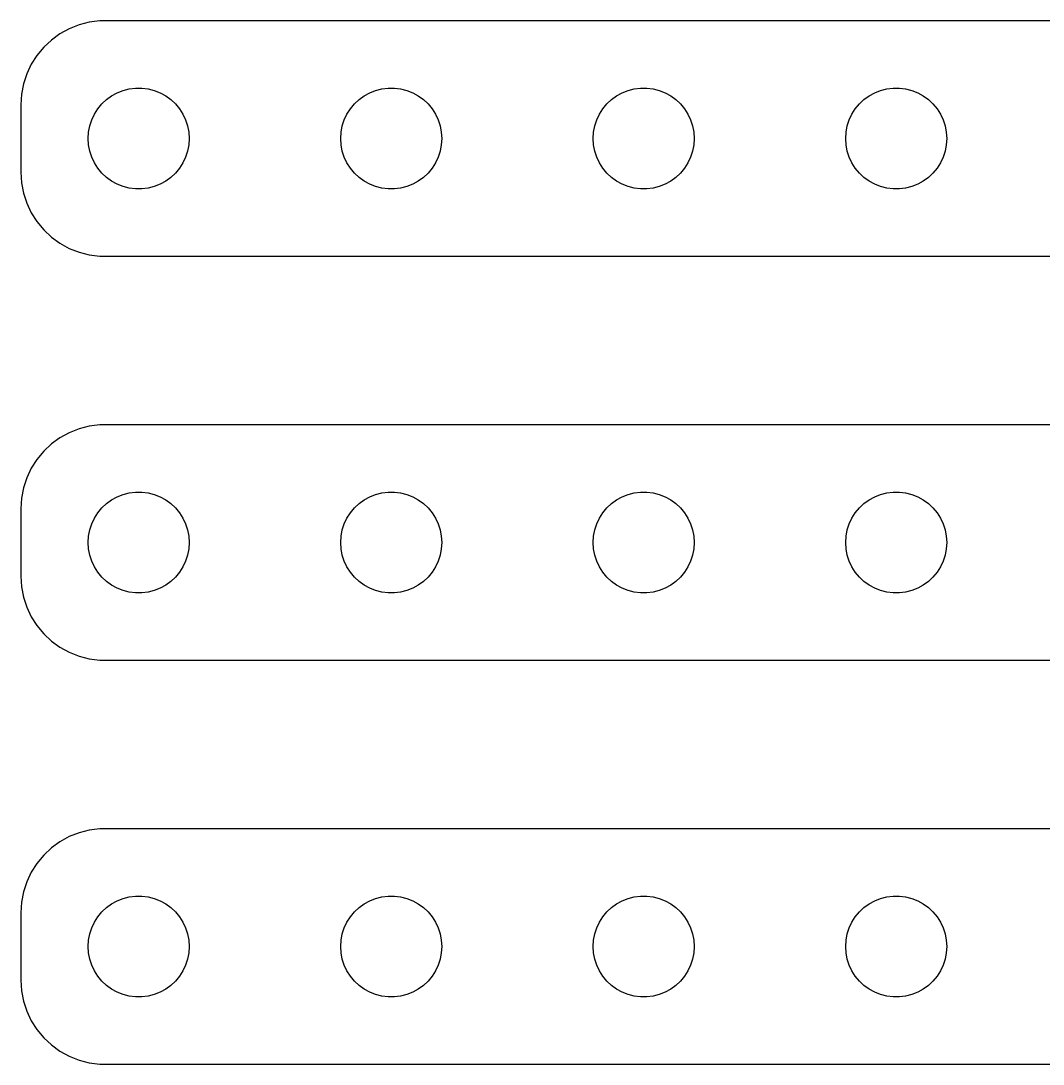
# Model space of a CAD drawing. Header units: metres. Extents: x -127 to 127, y 41 to 103.
# Drawn here: x -127 to -66.3, y 41 to 103 of the extents above; entities that cross this region are included whole.
import ezdxf

# ---------------------------------------------------------------- set-up
doc = ezdxf.new("R2010")
doc.units = ezdxf.units.M

msp = doc.modelspace()

# ---------------------------------------------------------------- linework, layer by layer
for p, q in [((-122.937, 102.911), (-123.545, 102.755)), ((-122.314, 102.99), (-122.937, 102.911)), ((122.314, 102.99), (-122.314, 102.99)), ((-124.129, 102.524), (-124.679, 102.222)), ((-123.545, 102.755), (-124.129, 102.524)), ((-125.187, 101.853), (-125.645, 101.423)), ((-124.679, 102.222), (-125.187, 101.853)), ((-125.645, 101.423), (-126.045, 100.939)), ((-126.382, 100.409), (-126.649, 99.8406)), ((-126.045, 100.939), (-126.382, 100.409)), ((-126.649, 99.8406), (-126.843, 99.2434)), ((-126.843, 99.2434), (-126.961, 98.6267)), ((-126.961, 98.6267), (-127, 98)), ((-121.607, 98.533), (-121.277, 98.7145)), ((-121.277, 98.7145), (-120.927, 98.8532)), ((-120.927, 98.8532), (-120.562, 98.9469)), ((-120.562, 98.9469), (-120.188, 98.9941)), ((-120.188, 98.9941), (-119.812, 98.9941)), ((-119.812, 98.9941), (-119.438, 98.9469)), ((-119.438, 98.9469), (-119.073, 98.8532)), ((-119.073, 98.8532), (-118.723, 98.7145)), ((-118.723, 98.7145), (-118.393, 98.533)), ((-106.607, 98.533), (-106.277, 98.7145)), ((-106.277, 98.7145), (-105.927, 98.8532)), ((-105.927, 98.8532), (-105.562, 98.9469)), ((-105.562, 98.9469), (-105.188, 98.9941)), ((-105.188, 98.9941), (-104.812, 98.9941)), ((-104.812, 98.9941), (-104.438, 98.9469)), ((-104.438, 98.9469), (-104.073, 98.8532)), ((-104.073, 98.8532), (-103.723, 98.7145)), ((-103.723, 98.7145), (-103.393, 98.533)), ((-91.6075, 98.533), (-91.2773, 98.7145)), ((-91.2773, 98.7145), (-90.927, 98.8532)), ((-90.927, 98.8532), (-90.5621, 98.9469)), ((-90.5621, 98.9469), (-90.1884, 98.9941)), ((-90.1884, 98.9941), (-89.8116, 98.9941)), ((-89.8116, 98.9941), (-89.4379, 98.9469)), ((-89.4379, 98.9469), (-89.073, 98.8532)), ((-89.073, 98.8532), (-88.7227, 98.7145)), ((-88.7227, 98.7145), (-88.3925, 98.533)), ((-76.6075, 98.533), (-76.2773, 98.7145)), ((-76.2773, 98.7145), (-75.927, 98.8532)), ((-75.927, 98.8532), (-75.5621, 98.9469)), ((-75.5621, 98.9469), (-75.1884, 98.9941)), ((-75.1884, 98.9941), (-74.8116, 98.9941)), ((-74.8116, 98.9941), (-74.4379, 98.9469)), ((-74.4379, 98.9469), (-74.073, 98.8532)), ((-74.073, 98.8532), (-73.7227, 98.7145)), ((-73.7227, 98.7145), (-73.3925, 98.533)), ((-127, 98), (-127, 94)), ((-122.427, 97.7634), (-122.187, 98.0536)), ((-122.187, 98.0536), (-121.912, 98.3115)), ((-121.912, 98.3115), (-121.607, 98.533)), ((-118.393, 98.533), (-118.088, 98.3115)), ((-118.088, 98.3115), (-117.813, 98.0536)), ((-117.813, 98.0536), (-117.573, 97.7634)), ((-107.427, 97.7634), (-107.187, 98.0536)), ((-107.187, 98.0536), (-106.912, 98.3115)), ((-106.912, 98.3115), (-106.607, 98.533)), ((-103.393, 98.533), (-103.088, 98.3115)), ((-103.088, 98.3115), (-102.813, 98.0536)), ((-102.813, 98.0536), (-102.573, 97.7634)), ((-92.427, 97.7634), (-92.1869, 98.0536)), ((-92.1869, 98.0536), (-91.9123, 98.3115)), ((-91.9123, 98.3115), (-91.6075, 98.533)), ((-88.3925, 98.533), (-88.0877, 98.3115)), ((-88.0877, 98.3115), (-87.8131, 98.0536)), ((-87.8131, 98.0536), (-87.573, 97.7634)), ((-77.427, 97.7634), (-77.1869, 98.0536)), ((-77.1869, 98.0536), (-76.9123, 98.3115)), ((-76.9123, 98.3115), (-76.6075, 98.533)), ((-73.3925, 98.533), (-73.0877, 98.3115)), ((-73.0877, 98.3115), (-72.8131, 98.0536)), ((-72.8131, 98.0536), (-72.573, 97.7634)), ((-122.789, 97.1044), (-122.629, 97.4453)), ((-122.629, 97.4453), (-122.427, 97.7634)), ((-117.573, 97.7634), (-117.371, 97.4453)), ((-117.371, 97.4453), (-117.211, 97.1044)), ((-107.789, 97.1044), (-107.629, 97.4453)), ((-107.629, 97.4453), (-107.427, 97.7634)), ((-102.573, 97.7634), (-102.371, 97.4453)), ((-102.371, 97.4453), (-102.211, 97.1044)), ((-92.7893, 97.1044), (-92.6289, 97.4453)), ((-92.6289, 97.4453), (-92.427, 97.7634)), ((-87.573, 97.7634), (-87.3711, 97.4453)), ((-87.3711, 97.4453), (-87.2107, 97.1044)), ((-77.7893, 97.1044), (-77.6289, 97.4453)), ((-77.6289, 97.4453), (-77.427, 97.7634)), ((-72.573, 97.7634), (-72.3711, 97.4453)), ((-72.3711, 97.4453), (-72.2107, 97.1044)), ((-122.976, 96.376), (-122.906, 96.7461)), ((-122.906, 96.7461), (-122.789, 97.1044)), ((-117.211, 97.1044), (-117.094, 96.7461)), ((-117.094, 96.7461), (-117.024, 96.376)), ((-107.976, 96.376), (-107.906, 96.7461)), ((-107.906, 96.7461), (-107.789, 97.1044)), ((-102.211, 97.1044), (-102.094, 96.7461)), ((-102.094, 96.7461), (-102.024, 96.376)), ((-92.9763, 96.376), (-92.9057, 96.7461)), ((-92.9057, 96.7461), (-92.7893, 97.1044)), ((-87.2107, 97.1044), (-87.0943, 96.7461)), ((-87.0943, 96.7461), (-87.0237, 96.376)), ((-77.9763, 96.376), (-77.9057, 96.7461)), ((-77.9057, 96.7461), (-77.7893, 97.1044)), ((-72.2107, 97.1044), (-72.0943, 96.7461)), ((-72.0943, 96.7461), (-72.0237, 96.376)), ((-123, 96), (-122.976, 96.376)), ((-117.024, 96.376), (-117, 96)), ((-108, 96), (-107.976, 96.376)), ((-102.024, 96.376), (-102, 96)), ((-93, 96), (-92.9763, 96.376)), ((-87.0237, 96.376), (-87, 96)), ((-78, 96), (-77.9763, 96.376)), ((-72.0237, 96.376), (-72, 96)), ((-122.976, 95.624), (-123, 96)), ((-122.906, 95.2539), (-122.976, 95.624)), ((-117.024, 95.624), (-117.094, 95.2539)), ((-117, 96), (-117.024, 95.624)), ((-107.976, 95.624), (-108, 96)), ((-107.906, 95.2539), (-107.976, 95.624)), ((-102.024, 95.624), (-102.094, 95.2539)), ((-102, 96), (-102.024, 95.624)), ((-92.9763, 95.624), (-93, 96)), ((-92.9057, 95.2539), (-92.9763, 95.624)), ((-87.0237, 95.624), (-87.0943, 95.2539)), ((-87, 96), (-87.0237, 95.624)), ((-77.9763, 95.624), (-78, 96)), ((-77.9057, 95.2539), (-77.9763, 95.624)), ((-72.0237, 95.624), (-72.0943, 95.2539)), ((-72, 96), (-72.0237, 95.624)), ((-122.789, 94.8956), (-122.906, 95.2539)), ((-122.629, 94.5547), (-122.789, 94.8956)), ((-117.211, 94.8956), (-117.371, 94.5547)), ((-117.094, 95.2539), (-117.211, 94.8956)), ((-107.789, 94.8956), (-107.906, 95.2539)), ((-107.629, 94.5547), (-107.789, 94.8956)), ((-102.211, 94.8956), (-102.371, 94.5547)), ((-102.094, 95.2539), (-102.211, 94.8956)), ((-92.7893, 94.8956), (-92.9057, 95.2539)), ((-92.6289, 94.5547), (-92.7893, 94.8956)), ((-87.2107, 94.8956), (-87.3711, 94.5547)), ((-87.0943, 95.2539), (-87.2107, 94.8956)), ((-77.7893, 94.8956), (-77.9057, 95.2539)), ((-77.6289, 94.5547), (-77.7893, 94.8956)), ((-72.2107, 94.8956), (-72.3711, 94.5547)), ((-72.0943, 95.2539), (-72.2107, 94.8956)), ((-122.427, 94.2366), (-122.629, 94.5547)), ((-122.187, 93.9464), (-122.427, 94.2366)), ((-117.573, 94.2366), (-117.813, 93.9464)), ((-117.371, 94.5547), (-117.573, 94.2366)), ((-107.427, 94.2366), (-107.629, 94.5547)), ((-107.187, 93.9464), (-107.427, 94.2366)), ((-102.573, 94.2366), (-102.813, 93.9464)), ((-102.371, 94.5547), (-102.573, 94.2366)), ((-92.427, 94.2366), (-92.6289, 94.5547)), ((-92.1869, 93.9464), (-92.427, 94.2366)), ((-87.573, 94.2366), (-87.8131, 93.9464)), ((-87.3711, 94.5547), (-87.573, 94.2366)), ((-77.427, 94.2366), (-77.6289, 94.5547)), ((-77.1869, 93.9464), (-77.427, 94.2366)), ((-72.573, 94.2366), (-72.8131, 93.9464)), ((-72.3711, 94.5547), (-72.573, 94.2366)), ((-127, 94), (-126.961, 93.3733)), ((-121.912, 93.6885), (-122.187, 93.9464)), ((-121.607, 93.467), (-121.912, 93.6885)), ((-118.088, 93.6885), (-118.393, 93.467)), ((-117.813, 93.9464), (-118.088, 93.6885)), ((-106.912, 93.6885), (-107.187, 93.9464)), ((-106.607, 93.467), (-106.912, 93.6885)), ((-103.088, 93.6885), (-103.393, 93.467)), ((-102.813, 93.9464), (-103.088, 93.6885)), ((-91.9123, 93.6885), (-92.1869, 93.9464)), ((-91.6075, 93.467), (-91.9123, 93.6885)), ((-88.0877, 93.6885), (-88.3925, 93.467)), ((-87.8131, 93.9464), (-88.0877, 93.6885)), ((-76.9123, 93.6885), (-77.1869, 93.9464)), ((-76.6075, 93.467), (-76.9123, 93.6885)), ((-73.0877, 93.6885), (-73.3925, 93.467)), ((-72.8131, 93.9464), (-73.0877, 93.6885)), ((-126.961, 93.3733), (-126.843, 92.7566)), ((-121.277, 93.2855), (-121.607, 93.467)), ((-120.927, 93.1468), (-121.277, 93.2855)), ((-120.562, 93.0531), (-120.927, 93.1468)), ((-120.188, 93.0059), (-120.562, 93.0531)), ((-119.812, 93.0059), (-120.188, 93.0059)), ((-119.438, 93.0531), (-119.812, 93.0059)), ((-119.073, 93.1468), (-119.438, 93.0531)), ((-118.723, 93.2855), (-119.073, 93.1468)), ((-118.393, 93.467), (-118.723, 93.2855)), ((-106.277, 93.2855), (-106.607, 93.467)), ((-105.927, 93.1468), (-106.277, 93.2855)), ((-105.562, 93.0531), (-105.927, 93.1468)), ((-105.188, 93.0059), (-105.562, 93.0531)), ((-104.812, 93.0059), (-105.188, 93.0059)), ((-104.438, 93.0531), (-104.812, 93.0059)), ((-104.073, 93.1468), (-104.438, 93.0531)), ((-103.723, 93.2855), (-104.073, 93.1468)), ((-103.393, 93.467), (-103.723, 93.2855)), ((-91.2773, 93.2855), (-91.6075, 93.467)), ((-90.927, 93.1468), (-91.2773, 93.2855)), ((-90.5621, 93.0531), (-90.927, 93.1468)), ((-90.1884, 93.0059), (-90.5621, 93.0531)), ((-89.8116, 93.0059), (-90.1884, 93.0059)), ((-89.4379, 93.0531), (-89.8116, 93.0059)), ((-89.073, 93.1468), (-89.4379, 93.0531)), ((-88.7227, 93.2855), (-89.073, 93.1468)), ((-88.3925, 93.467), (-88.7227, 93.2855)), ((-76.2773, 93.2855), (-76.6075, 93.467)), ((-75.927, 93.1468), (-76.2773, 93.2855)), ((-75.5621, 93.0531), (-75.927, 93.1468)), ((-75.1884, 93.0059), (-75.5621, 93.0531)), ((-74.8116, 93.0059), (-75.1884, 93.0059)), ((-74.4379, 93.0531), (-74.8116, 93.0059)), ((-74.073, 93.1468), (-74.4379, 93.0531)), ((-73.7227, 93.2855), (-74.073, 93.1468)), ((-73.3925, 93.467), (-73.7227, 93.2855)), ((-126.843, 92.7566), (-126.649, 92.1594)), ((-126.649, 92.1594), (-126.382, 91.5912)), ((-126.382, 91.5912), (-126.045, 91.0611)), ((-126.045, 91.0611), (-125.645, 90.5773)), ((-125.645, 90.5773), (-125.187, 90.1474)), ((-125.187, 90.1474), (-124.679, 89.7784)), ((-124.679, 89.7784), (-124.129, 89.4759)), ((-124.129, 89.4759), (-123.545, 89.2447)), ((-123.545, 89.2447), (-122.937, 89.0886)), ((-122.937, 89.0886), (-122.314, 89.0099)), ((-122.314, 89.0099), (122.314, 89.0099)), ((-123.545, 78.7553), (-124.129, 78.5241)), ((-122.937, 78.9114), (-123.545, 78.7553)), ((-122.314, 78.9901), (-122.937, 78.9114)), ((122.314, 78.9901), (-122.314, 78.9901)), ((-124.679, 78.2216), (-125.187, 77.8526)), ((-124.129, 78.5241), (-124.679, 78.2216)), ((-125.187, 77.8526), (-125.645, 77.4227)), ((-126.045, 76.9389), (-126.382, 76.4088)), ((-125.645, 77.4227), (-126.045, 76.9389)), ((-126.382, 76.4088), (-126.649, 75.8406)), ((-126.649, 75.8406), (-126.843, 75.2434)), ((-126.843, 75.2434), (-126.961, 74.6267)), ((-126.961, 74.6267), (-127, 74)), ((-121.912, 74.3115), (-121.607, 74.533)), ((-121.607, 74.533), (-121.277, 74.7145)), ((-121.277, 74.7145), (-120.927, 74.8532)), ((-120.927, 74.8532), (-120.562, 74.9469)), ((-120.562, 74.9469), (-120.188, 74.9941)), ((-120.188, 74.9941), (-119.812, 74.9941)), ((-119.812, 74.9941), (-119.438, 74.9469)), ((-119.438, 74.9469), (-119.073, 74.8532)), ((-119.073, 74.8532), (-118.723, 74.7145)), ((-118.723, 74.7145), (-118.393, 74.533)), ((-118.393, 74.533), (-118.088, 74.3115)), ((-106.912, 74.3115), (-106.607, 74.533)), ((-106.607, 74.533), (-106.277, 74.7145)), ((-106.277, 74.7145), (-105.927, 74.8532)), ((-105.927, 74.8532), (-105.562, 74.9469)), ((-105.562, 74.9469), (-105.188, 74.9941)), ((-105.188, 74.9941), (-104.812, 74.9941)), ((-104.812, 74.9941), (-104.438, 74.9469)), ((-104.438, 74.9469), (-104.073, 74.8532)), ((-104.073, 74.8532), (-103.723, 74.7145)), ((-103.723, 74.7145), (-103.393, 74.533)), ((-103.393, 74.533), (-103.088, 74.3115)), ((-91.9123, 74.3115), (-91.6075, 74.533)), ((-91.6075, 74.533), (-91.2773, 74.7145)), ((-91.2773, 74.7145), (-90.927, 74.8532)), ((-90.927, 74.8532), (-90.5621, 74.9469)), ((-90.5621, 74.9469), (-90.1884, 74.9941)), ((-90.1884, 74.9941), (-89.8116, 74.9941)), ((-89.8116, 74.9941), (-89.4379, 74.9469)), ((-89.4379, 74.9469), (-89.073, 74.8532)), ((-89.073, 74.8532), (-88.7227, 74.7145)), ((-88.7227, 74.7145), (-88.3925, 74.533)), ((-88.3925, 74.533), (-88.0877, 74.3115)), ((-76.9123, 74.3115), (-76.6075, 74.533)), ((-76.6075, 74.533), (-76.2773, 74.7145)), ((-76.2773, 74.7145), (-75.927, 74.8532)), ((-75.927, 74.8532), (-75.5621, 74.9469)), ((-75.5621, 74.9469), (-75.1884, 74.9941)), ((-75.1884, 74.9941), (-74.8116, 74.9941)), ((-74.8116, 74.9941), (-74.4379, 74.9469)), ((-74.4379, 74.9469), (-74.073, 74.8532)), ((-74.073, 74.8532), (-73.7227, 74.7145)), ((-73.7227, 74.7145), (-73.3925, 74.533)), ((-73.3925, 74.533), (-73.0877, 74.3115)), ((-127, 74), (-127, 70)), ((-122.629, 73.4453), (-122.427, 73.7634)), ((-122.427, 73.7634), (-122.187, 74.0536)), ((-122.187, 74.0536), (-121.912, 74.3115)), ((-118.088, 74.3115), (-117.813, 74.0536)), ((-117.813, 74.0536), (-117.573, 73.7634)), ((-117.573, 73.7634), (-117.371, 73.4453)), ((-107.629, 73.4453), (-107.427, 73.7634)), ((-107.427, 73.7634), (-107.187, 74.0536)), ((-107.187, 74.0536), (-106.912, 74.3115)), ((-103.088, 74.3115), (-102.813, 74.0536)), ((-102.813, 74.0536), (-102.573, 73.7634)), ((-102.573, 73.7634), (-102.371, 73.4453)), ((-92.6289, 73.4453), (-92.427, 73.7634)), ((-92.427, 73.7634), (-92.1869, 74.0536)), ((-92.1869, 74.0536), (-91.9123, 74.3115)), ((-88.0877, 74.3115), (-87.8131, 74.0536)), ((-87.8131, 74.0536), (-87.573, 73.7634)), ((-87.573, 73.7634), (-87.3711, 73.4453)), ((-77.6289, 73.4453), (-77.427, 73.7634)), ((-77.427, 73.7634), (-77.1869, 74.0536)), ((-77.1869, 74.0536), (-76.9123, 74.3115)), ((-73.0877, 74.3115), (-72.8131, 74.0536)), ((-72.8131, 74.0536), (-72.573, 73.7634)), ((-72.573, 73.7634), (-72.3711, 73.4453)), ((-122.789, 73.1044), (-122.629, 73.4453)), ((-117.371, 73.4453), (-117.211, 73.1044)), ((-107.789, 73.1044), (-107.629, 73.4453)), ((-102.371, 73.4453), (-102.211, 73.1044)), ((-92.7893, 73.1044), (-92.6289, 73.4453)), ((-87.3711, 73.4453), (-87.2107, 73.1044)), ((-77.7893, 73.1044), (-77.6289, 73.4453)), ((-72.3711, 73.4453), (-72.2107, 73.1044)), ((-122.976, 72.376), (-122.906, 72.7461)), ((-122.906, 72.7461), (-122.789, 73.1044)), ((-117.211, 73.1044), (-117.094, 72.7461)), ((-117.094, 72.7461), (-117.024, 72.376)), ((-107.976, 72.376), (-107.906, 72.7461)), ((-107.906, 72.7461), (-107.789, 73.1044)), ((-102.211, 73.1044), (-102.094, 72.7461)), ((-102.094, 72.7461), (-102.024, 72.376)), ((-92.9763, 72.376), (-92.9057, 72.7461)), ((-92.9057, 72.7461), (-92.7893, 73.1044)), ((-87.2107, 73.1044), (-87.0943, 72.7461)), ((-87.0943, 72.7461), (-87.0237, 72.376)), ((-77.9763, 72.376), (-77.9057, 72.7461)), ((-77.9057, 72.7461), (-77.7893, 73.1044)), ((-72.2107, 73.1044), (-72.0943, 72.7461)), ((-72.0943, 72.7461), (-72.0237, 72.376)), ((-123, 72), (-122.976, 72.376)), ((-122.976, 71.624), (-123, 72)), ((-117.024, 72.376), (-117, 72)), ((-117, 72), (-117.024, 71.624)), ((-108, 72), (-107.976, 72.376)), ((-107.976, 71.624), (-108, 72)), ((-102.024, 72.376), (-102, 72)), ((-102, 72), (-102.024, 71.624)), ((-93, 72), (-92.9763, 72.376)), ((-92.9763, 71.624), (-93, 72)), ((-87.0237, 72.376), (-87, 72)), ((-87, 72), (-87.0237, 71.624)), ((-78, 72), (-77.9763, 72.376)), ((-77.9763, 71.624), (-78, 72)), ((-72.0237, 72.376), (-72, 72)), ((-72, 72), (-72.0237, 71.624)), ((-122.906, 71.2539), (-122.976, 71.624)), ((-117.024, 71.624), (-117.094, 71.2539)), ((-107.906, 71.2539), (-107.976, 71.624)), ((-102.024, 71.624), (-102.094, 71.2539)), ((-92.9057, 71.2539), (-92.9763, 71.624)), ((-87.0237, 71.624), (-87.0943, 71.2539)), ((-77.9057, 71.2539), (-77.9763, 71.624)), ((-72.0237, 71.624), (-72.0943, 71.2539)), ((-122.789, 70.8956), (-122.906, 71.2539)), ((-122.629, 70.5547), (-122.789, 70.8956)), ((-117.211, 70.8956), (-117.371, 70.5547)), ((-117.094, 71.2539), (-117.211, 70.8956)), ((-107.789, 70.8956), (-107.906, 71.2539)), ((-107.629, 70.5547), (-107.789, 70.8956)), ((-102.211, 70.8956), (-102.371, 70.5547)), ((-102.094, 71.2539), (-102.211, 70.8956)), ((-92.7893, 70.8956), (-92.9057, 71.2539)), ((-92.6289, 70.5547), (-92.7893, 70.8956)), ((-87.2107, 70.8956), (-87.3711, 70.5547)), ((-87.0943, 71.2539), (-87.2107, 70.8956)), ((-77.7893, 70.8956), (-77.9057, 71.2539)), ((-77.6289, 70.5547), (-77.7893, 70.8956)), ((-72.2107, 70.8956), (-72.3711, 70.5547)), ((-72.0943, 71.2539), (-72.2107, 70.8956)), ((-122.427, 70.2366), (-122.629, 70.5547)), ((-122.187, 69.9464), (-122.427, 70.2366)), ((-117.573, 70.2366), (-117.813, 69.9464)), ((-117.371, 70.5547), (-117.573, 70.2366)), ((-107.427, 70.2366), (-107.629, 70.5547)), ((-107.187, 69.9464), (-107.427, 70.2366)), ((-102.573, 70.2366), (-102.813, 69.9464)), ((-102.371, 70.5547), (-102.573, 70.2366)), ((-92.427, 70.2366), (-92.6289, 70.5547)), ((-92.1869, 69.9464), (-92.427, 70.2366)), ((-87.573, 70.2366), (-87.8131, 69.9464)), ((-87.3711, 70.5547), (-87.573, 70.2366)), ((-77.427, 70.2366), (-77.6289, 70.5547)), ((-77.1869, 69.9464), (-77.427, 70.2366)), ((-72.573, 70.2366), (-72.8131, 69.9464)), ((-72.3711, 70.5547), (-72.573, 70.2366)), ((-127, 70), (-126.961, 69.3733)), ((-121.912, 69.6885), (-122.187, 69.9464)), ((-121.607, 69.467), (-121.912, 69.6885)), ((-121.277, 69.2855), (-121.607, 69.467)), ((-118.393, 69.467), (-118.723, 69.2855)), ((-118.088, 69.6885), (-118.393, 69.467)), ((-117.813, 69.9464), (-118.088, 69.6885)), ((-106.912, 69.6885), (-107.187, 69.9464)), ((-106.607, 69.467), (-106.912, 69.6885)), ((-106.277, 69.2855), (-106.607, 69.467)), ((-103.393, 69.467), (-103.723, 69.2855)), ((-103.088, 69.6885), (-103.393, 69.467)), ((-102.813, 69.9464), (-103.088, 69.6885)), ((-91.9123, 69.6885), (-92.1869, 69.9464)), ((-91.6075, 69.467), (-91.9123, 69.6885)), ((-91.2773, 69.2855), (-91.6075, 69.467)), ((-88.3925, 69.467), (-88.7227, 69.2855)), ((-88.0877, 69.6885), (-88.3925, 69.467)), ((-87.8131, 69.9464), (-88.0877, 69.6885)), ((-76.9123, 69.6885), (-77.1869, 69.9464)), ((-76.6075, 69.467), (-76.9123, 69.6885)), ((-76.2773, 69.2855), (-76.6075, 69.467)), ((-73.3925, 69.467), (-73.7227, 69.2855)), ((-73.0877, 69.6885), (-73.3925, 69.467)), ((-72.8131, 69.9464), (-73.0877, 69.6885)), ((-126.961, 69.3733), (-126.843, 68.7566)), ((-120.927, 69.1468), (-121.277, 69.2855)), ((-120.562, 69.0531), (-120.927, 69.1468)), ((-120.188, 69.0059), (-120.562, 69.0531)), ((-119.812, 69.0059), (-120.188, 69.0059)), ((-119.438, 69.0531), (-119.812, 69.0059)), ((-119.073, 69.1468), (-119.438, 69.0531)), ((-118.723, 69.2855), (-119.073, 69.1468)), ((-105.927, 69.1468), (-106.277, 69.2855)), ((-105.562, 69.0531), (-105.927, 69.1468)), ((-105.188, 69.0059), (-105.562, 69.0531)), ((-104.812, 69.0059), (-105.188, 69.0059)), ((-104.438, 69.0531), (-104.812, 69.0059)), ((-104.073, 69.1468), (-104.438, 69.0531)), ((-103.723, 69.2855), (-104.073, 69.1468)), ((-90.927, 69.1468), (-91.2773, 69.2855)), ((-90.5621, 69.0531), (-90.927, 69.1468)), ((-90.1884, 69.0059), (-90.5621, 69.0531)), ((-89.8116, 69.0059), (-90.1884, 69.0059)), ((-89.4379, 69.0531), (-89.8116, 69.0059)), ((-89.073, 69.1468), (-89.4379, 69.0531)), ((-88.7227, 69.2855), (-89.073, 69.1468)), ((-75.927, 69.1468), (-76.2773, 69.2855)), ((-75.5621, 69.0531), (-75.927, 69.1468)), ((-75.1884, 69.0059), (-75.5621, 69.0531)), ((-74.8116, 69.0059), (-75.1884, 69.0059)), ((-74.4379, 69.0531), (-74.8116, 69.0059)), ((-74.073, 69.1468), (-74.4379, 69.0531)), ((-73.7227, 69.2855), (-74.073, 69.1468)), ((-126.843, 68.7566), (-126.649, 68.1594)), ((-126.649, 68.1594), (-126.382, 67.5912)), ((-126.382, 67.5912), (-126.045, 67.0611)), ((-126.045, 67.0611), (-125.645, 66.5773)), ((-125.645, 66.5773), (-125.187, 66.1474)), ((-125.187, 66.1474), (-124.679, 65.7784)), ((-124.679, 65.7784), (-124.129, 65.4759)), ((-124.129, 65.4759), (-123.545, 65.2447)), ((-123.545, 65.2447), (-122.937, 65.0886)), ((-122.937, 65.0886), (-122.314, 65.0099)), ((-122.314, 65.0099), (122.314, 65.0099)), ((-123.545, 54.7553), (-124.129, 54.5241)), ((-122.937, 54.9114), (-123.545, 54.7553)), ((-122.314, 54.9901), (-122.937, 54.9114)), ((122.314, 54.9901), (-122.314, 54.9901)), ((-124.679, 54.2216), (-125.187, 53.8526)), ((-124.129, 54.5241), (-124.679, 54.2216)), ((-125.645, 53.4227), (-126.045, 52.9389)), ((-125.187, 53.8526), (-125.645, 53.4227)), ((-126.045, 52.9389), (-126.382, 52.4088)), ((-126.382, 52.4088), (-126.649, 51.8406)), ((-126.649, 51.8406), (-126.843, 51.2434)), ((-126.843, 51.2434), (-126.961, 50.6267)), ((-121.277, 50.7145), (-120.927, 50.8532)), ((-120.927, 50.8532), (-120.562, 50.9469)), ((-120.562, 50.9469), (-120.188, 50.9941)), ((-120.188, 50.9941), (-119.812, 50.9941)), ((-119.812, 50.9941), (-119.438, 50.9469)), ((-119.438, 50.9469), (-119.073, 50.8532)), ((-119.073, 50.8532), (-118.723, 50.7145)), ((-106.277, 50.7145), (-105.927, 50.8532)), ((-105.927, 50.8532), (-105.562, 50.9469)), ((-105.562, 50.9469), (-105.188, 50.9941)), ((-105.188, 50.9941), (-104.812, 50.9941)), ((-104.812, 50.9941), (-104.438, 50.9469)), ((-104.438, 50.9469), (-104.073, 50.8532)), ((-104.073, 50.8532), (-103.723, 50.7145)), ((-91.2773, 50.7145), (-90.927, 50.8532)), ((-90.927, 50.8532), (-90.5621, 50.9469)), ((-90.5621, 50.9469), (-90.1884, 50.9941)), ((-90.1884, 50.9941), (-89.8116, 50.9941)), ((-89.8116, 50.9941), (-89.4379, 50.9469)), ((-89.4379, 50.9469), (-89.073, 50.8532)), ((-89.073, 50.8532), (-88.7227, 50.7145)), ((-76.2773, 50.7145), (-75.927, 50.8532)), ((-75.927, 50.8532), (-75.5621, 50.9469)), ((-75.5621, 50.9469), (-75.1884, 50.9941)), ((-75.1884, 50.9941), (-74.8116, 50.9941)), ((-74.8116, 50.9941), (-74.4379, 50.9469)), ((-74.4379, 50.9469), (-74.073, 50.8532)), ((-74.073, 50.8532), (-73.7227, 50.7145)), ((-126.961, 50.6267), (-127, 50)), ((-122.187, 50.0536), (-121.912, 50.3115)), ((-121.912, 50.3115), (-121.607, 50.533)), ((-121.607, 50.533), (-121.277, 50.7145)), ((-118.723, 50.7145), (-118.393, 50.533)), ((-118.393, 50.533), (-118.088, 50.3115)), ((-118.088, 50.3115), (-117.813, 50.0536)), ((-107.187, 50.0536), (-106.912, 50.3115)), ((-106.912, 50.3115), (-106.607, 50.533)), ((-106.607, 50.533), (-106.277, 50.7145)), ((-103.723, 50.7145), (-103.393, 50.533)), ((-103.393, 50.533), (-103.088, 50.3115)), ((-103.088, 50.3115), (-102.813, 50.0536)), ((-92.1869, 50.0536), (-91.9123, 50.3115)), ((-91.9123, 50.3115), (-91.6075, 50.533)), ((-91.6075, 50.533), (-91.2773, 50.7145)), ((-88.7227, 50.7145), (-88.3925, 50.533)), ((-88.3925, 50.533), (-88.0877, 50.3115)), ((-88.0877, 50.3115), (-87.8131, 50.0536)), ((-77.1869, 50.0536), (-76.9123, 50.3115)), ((-76.9123, 50.3115), (-76.6075, 50.533)), ((-76.6075, 50.533), (-76.2773, 50.7145)), ((-73.7227, 50.7145), (-73.3925, 50.533)), ((-73.3925, 50.533), (-73.0877, 50.3115)), ((-73.0877, 50.3115), (-72.8131, 50.0536)), ((-127, 50), (-127, 46)), ((-122.629, 49.4453), (-122.427, 49.7634)), ((-122.427, 49.7634), (-122.187, 50.0536)), ((-117.813, 50.0536), (-117.573, 49.7634)), ((-117.573, 49.7634), (-117.371, 49.4453)), ((-107.629, 49.4453), (-107.427, 49.7634)), ((-107.427, 49.7634), (-107.187, 50.0536)), ((-102.813, 50.0536), (-102.573, 49.7634)), ((-102.573, 49.7634), (-102.371, 49.4453)), ((-92.6289, 49.4453), (-92.427, 49.7634)), ((-92.427, 49.7634), (-92.1869, 50.0536)), ((-87.8131, 50.0536), (-87.573, 49.7634)), ((-87.573, 49.7634), (-87.3711, 49.4453)), ((-77.6289, 49.4453), (-77.427, 49.7634)), ((-77.427, 49.7634), (-77.1869, 50.0536)), ((-72.8131, 50.0536), (-72.573, 49.7634)), ((-72.573, 49.7634), (-72.3711, 49.4453)), ((-122.906, 48.7461), (-122.789, 49.1044)), ((-122.789, 49.1044), (-122.629, 49.4453)), ((-117.371, 49.4453), (-117.211, 49.1044)), ((-117.211, 49.1044), (-117.094, 48.7461)), ((-107.906, 48.7461), (-107.789, 49.1044)), ((-107.789, 49.1044), (-107.629, 49.4453)), ((-102.371, 49.4453), (-102.211, 49.1044)), ((-102.211, 49.1044), (-102.094, 48.7461)), ((-92.9057, 48.7461), (-92.7893, 49.1044)), ((-92.7893, 49.1044), (-92.6289, 49.4453)), ((-87.3711, 49.4453), (-87.2107, 49.1044)), ((-87.2107, 49.1044), (-87.0943, 48.7461)), ((-77.9057, 48.7461), (-77.7893, 49.1044)), ((-77.7893, 49.1044), (-77.6289, 49.4453)), ((-72.3711, 49.4453), (-72.2107, 49.1044)), ((-72.2107, 49.1044), (-72.0943, 48.7461)), ((-123, 48), (-122.976, 48.376)), ((-122.976, 48.376), (-122.906, 48.7461)), ((-117.094, 48.7461), (-117.024, 48.376)), ((-117.024, 48.376), (-117, 48)), ((-108, 48), (-107.976, 48.376)), ((-107.976, 48.376), (-107.906, 48.7461)), ((-102.094, 48.7461), (-102.024, 48.376)), ((-102.024, 48.376), (-102, 48)), ((-93, 48), (-92.9763, 48.376)), ((-92.9763, 48.376), (-92.9057, 48.7461)), ((-87.0943, 48.7461), (-87.0237, 48.376)), ((-87.0237, 48.376), (-87, 48)), ((-78, 48), (-77.9763, 48.376)), ((-77.9763, 48.376), (-77.9057, 48.7461)), ((-72.0943, 48.7461), (-72.0237, 48.376)), ((-72.0237, 48.376), (-72, 48)), ((-122.976, 47.624), (-123, 48)), ((-117, 48), (-117.024, 47.624)), ((-107.976, 47.624), (-108, 48)), ((-102, 48), (-102.024, 47.624)), ((-92.9763, 47.624), (-93, 48)), ((-87, 48), (-87.0237, 47.624)), ((-77.9763, 47.624), (-78, 48)), ((-72, 48), (-72.0237, 47.624)), ((-122.906, 47.2539), (-122.976, 47.624)), ((-122.789, 46.8956), (-122.906, 47.2539)), ((-117.094, 47.2539), (-117.211, 46.8956)), ((-117.024, 47.624), (-117.094, 47.2539)), ((-107.906, 47.2539), (-107.976, 47.624)), ((-107.789, 46.8956), (-107.906, 47.2539)), ((-102.094, 47.2539), (-102.211, 46.8956)), ((-102.024, 47.624), (-102.094, 47.2539)), ((-92.9057, 47.2539), (-92.9763, 47.624)), ((-92.7893, 46.8956), (-92.9057, 47.2539)), ((-87.0943, 47.2539), (-87.2107, 46.8956)), ((-87.0237, 47.624), (-87.0943, 47.2539)), ((-77.9057, 47.2539), (-77.9763, 47.624)), ((-77.7893, 46.8956), (-77.9057, 47.2539)), ((-72.0943, 47.2539), (-72.2107, 46.8956)), ((-72.0237, 47.624), (-72.0943, 47.2539)), ((-122.629, 46.5547), (-122.789, 46.8956)), ((-122.427, 46.2366), (-122.629, 46.5547)), ((-117.371, 46.5547), (-117.573, 46.2366)), ((-117.211, 46.8956), (-117.371, 46.5547)), ((-107.629, 46.5547), (-107.789, 46.8956)), ((-107.427, 46.2366), (-107.629, 46.5547)), ((-102.371, 46.5547), (-102.573, 46.2366)), ((-102.211, 46.8956), (-102.371, 46.5547)), ((-92.6289, 46.5547), (-92.7893, 46.8956)), ((-92.427, 46.2366), (-92.6289, 46.5547)), ((-87.3711, 46.5547), (-87.573, 46.2366)), ((-87.2107, 46.8956), (-87.3711, 46.5547)), ((-77.6289, 46.5547), (-77.7893, 46.8956)), ((-77.427, 46.2366), (-77.6289, 46.5547)), ((-72.3711, 46.5547), (-72.573, 46.2366)), ((-72.2107, 46.8956), (-72.3711, 46.5547)), ((-127, 46), (-126.961, 45.3733)), ((-122.187, 45.9464), (-122.427, 46.2366)), ((-121.912, 45.6885), (-122.187, 45.9464)), ((-117.813, 45.9464), (-118.088, 45.6885)), ((-117.573, 46.2366), (-117.813, 45.9464)), ((-107.187, 45.9464), (-107.427, 46.2366)), ((-106.912, 45.6885), (-107.187, 45.9464)), ((-102.813, 45.9464), (-103.088, 45.6885)), ((-102.573, 46.2366), (-102.813, 45.9464)), ((-92.1869, 45.9464), (-92.427, 46.2366)), ((-91.9123, 45.6885), (-92.1869, 45.9464)), ((-87.8131, 45.9464), (-88.0877, 45.6885)), ((-87.573, 46.2366), (-87.8131, 45.9464)), ((-77.1869, 45.9464), (-77.427, 46.2366)), ((-76.9123, 45.6885), (-77.1869, 45.9464)), ((-72.8131, 45.9464), (-73.0877, 45.6885)), ((-72.573, 46.2366), (-72.8131, 45.9464)), ((-126.961, 45.3733), (-126.843, 44.7566)), ((-121.607, 45.467), (-121.912, 45.6885)), ((-121.277, 45.2855), (-121.607, 45.467)), ((-120.927, 45.1468), (-121.277, 45.2855)), ((-118.723, 45.2855), (-119.073, 45.1468)), ((-118.393, 45.467), (-118.723, 45.2855)), ((-118.088, 45.6885), (-118.393, 45.467)), ((-106.607, 45.467), (-106.912, 45.6885)), ((-106.277, 45.2855), (-106.607, 45.467)), ((-105.927, 45.1468), (-106.277, 45.2855)), ((-103.723, 45.2855), (-104.073, 45.1468)), ((-103.393, 45.467), (-103.723, 45.2855)), ((-103.088, 45.6885), (-103.393, 45.467)), ((-91.6075, 45.467), (-91.9123, 45.6885)), ((-91.2773, 45.2855), (-91.6075, 45.467)), ((-90.927, 45.1468), (-91.2773, 45.2855)), ((-88.7227, 45.2855), (-89.073, 45.1468)), ((-88.3925, 45.467), (-88.7227, 45.2855)), ((-88.0877, 45.6885), (-88.3925, 45.467)), ((-76.6075, 45.467), (-76.9123, 45.6885)), ((-76.2773, 45.2855), (-76.6075, 45.467)), ((-75.927, 45.1468), (-76.2773, 45.2855)), ((-73.7227, 45.2855), (-74.073, 45.1468)), ((-73.3925, 45.467), (-73.7227, 45.2855)), ((-73.0877, 45.6885), (-73.3925, 45.467)), ((-126.843, 44.7566), (-126.649, 44.1594)), ((-120.562, 45.0531), (-120.927, 45.1468)), ((-120.188, 45.0059), (-120.562, 45.0531)), ((-119.812, 45.0059), (-120.188, 45.0059)), ((-119.438, 45.0531), (-119.812, 45.0059)), ((-119.073, 45.1468), (-119.438, 45.0531)), ((-105.562, 45.0531), (-105.927, 45.1468)), ((-105.188, 45.0059), (-105.562, 45.0531)), ((-104.812, 45.0059), (-105.188, 45.0059)), ((-104.438, 45.0531), (-104.812, 45.0059)), ((-104.073, 45.1468), (-104.438, 45.0531)), ((-90.5621, 45.0531), (-90.927, 45.1468)), ((-90.1884, 45.0059), (-90.5621, 45.0531)), ((-89.8116, 45.0059), (-90.1884, 45.0059)), ((-89.4379, 45.0531), (-89.8116, 45.0059)), ((-89.073, 45.1468), (-89.4379, 45.0531)), ((-75.5621, 45.0531), (-75.927, 45.1468)), ((-75.1884, 45.0059), (-75.5621, 45.0531)), ((-74.8116, 45.0059), (-75.1884, 45.0059)), ((-74.4379, 45.0531), (-74.8116, 45.0059)), ((-74.073, 45.1468), (-74.4379, 45.0531)), ((-126.649, 44.1594), (-126.382, 43.5912)), ((-126.382, 43.5912), (-126.045, 43.0611)), ((-126.045, 43.0611), (-125.645, 42.5773)), ((-125.645, 42.5773), (-125.187, 42.1474)), ((-125.187, 42.1474), (-124.679, 41.7784)), ((-124.679, 41.7784), (-124.129, 41.4759)), ((-124.129, 41.4759), (-123.545, 41.2447)), ((-123.545, 41.2447), (-122.937, 41.0886)), ((-122.937, 41.0886), (-122.314, 41.0099)), ((-122.314, 41.0099), (122.314, 41.0099))]:
    msp.add_line(p, q)

doc.saveas('drawing.dxf')
